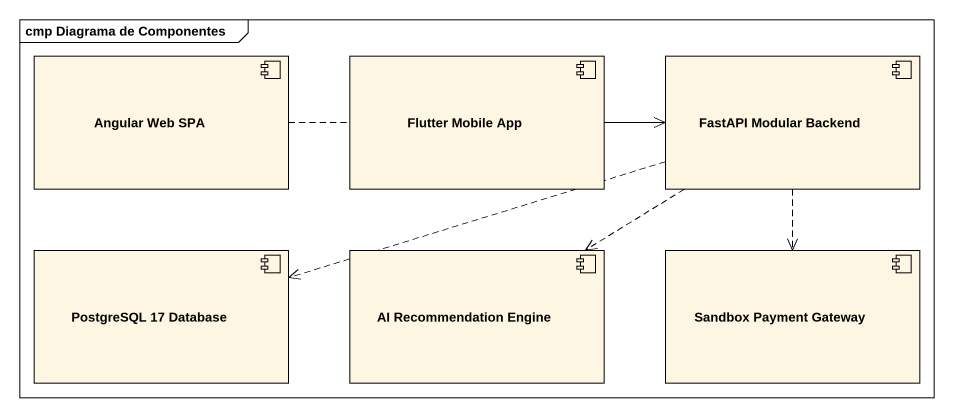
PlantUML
@startuml
mainframe cmp Diagrama de Componentes
component "Angular Web SPA" as Angular_Web_SPA
component "Flutter Mobile App" as Flutter_Mobile_App
component "FastAPI Modular Backend" as FastAPI_Modular_Backend
component "PostgreSQL 17 Database" as PostgreSQL_17_Database
component "AI Recommendation Engine" as AI_Recommendation_Engine
component "Sandbox Payment Gateway" as Sandbox_Payment_Gateway
Angular_Web_SPA .right.> FastAPI_Modular_Backend
Flutter_Mobile_App .right.> FastAPI_Modular_Backend
FastAPI_Modular_Backend .left.> PostgreSQL_17_Database
FastAPI_Modular_Backend ..> AI_Recommendation_Engine
FastAPI_Modular_Backend ..> Sandbox_Payment_Gateway
@enduml
